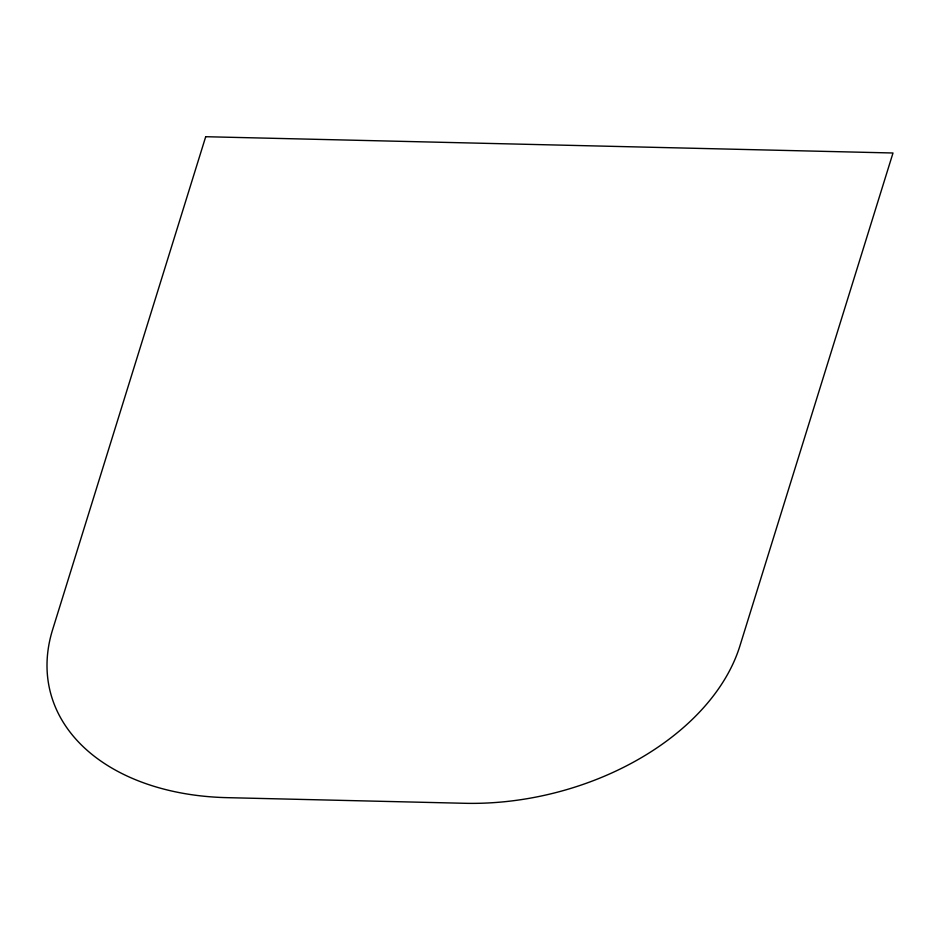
<?xml version="1.0" encoding="UTF-8"?>
<svg xmlns="http://www.w3.org/2000/svg" width="940" height="940" viewBox="0 0 940 940"><rect width="100%" height="100%" fill="white"/><g stroke="black" fill="none" stroke-linecap="round" stroke-linejoin="round"><path stroke-width="1.41" d="M205.707 136.711L52.605 629.718A234.142 157.274 -13.9 0 0 226.904 797.649L464.583 803.289A234.142 157.274 -13.9 0 0 739.886 645.991L893 152.997L205.707 136.711"/></g></svg>
